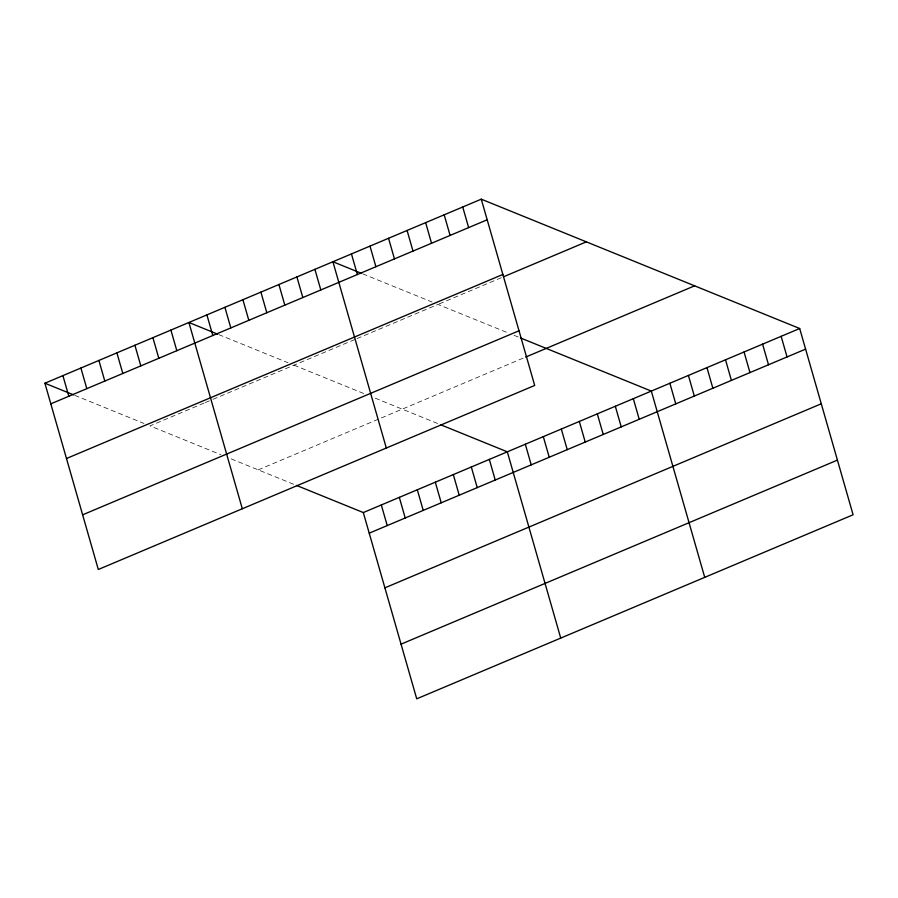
<?xml version="1.0" encoding="UTF-8"?>
<svg xmlns="http://www.w3.org/2000/svg" width="898" height="898" viewBox="0 0 898 898"><rect width="100%" height="100%" fill="white"/><g stroke="black" fill="none" stroke-linecap="round" stroke-linejoin="round"><path stroke-width="0.67" stroke-dasharray="4.49 3.37" d="M203.981 403.123L149.977 425.899L220.863 454.691M205.26 402.585L211.692 399.868M212.983 399.329L355.698 339.141M356.977 338.591L437.988 304.433L508.874 333.225M439.223 303.906L502.274 277.314M258.231 469.879L525.667 357.078M362.758 273.879L432.017 302.009M514.026 335.313L519.179 337.412M218.753 334.606L288.011 362.736M293.983 365.172L364.869 393.964M375.173 398.151L439.257 424.17M74.747 395.344L144.006 423.474M231.168 458.878L295.251 484.909"/><path stroke-width="1.35" d="M481.272 199.176L534.692 385.444L98.309 569.489L44.9 383.221L481.272 199.176L799.691 328.511L853.1 514.779L416.728 698.824L363.308 512.556L296.441 485.391M50.816 403.842L487.187 219.786M66.486 458.508L502.858 274.451M503.509 276.797L586.349 241.854M82.638 514.823L519.01 330.778M525.667 357.078L694.614 285.833M363.308 512.556L799.691 328.511M369.224 533.176L805.596 349.12M384.894 587.842L821.277 403.786M401.047 644.158L837.43 460.113M361.568 273.385L332.911 261.745L386.32 448.023M520.47 337.94L651.319 391.09L704.728 577.358M217.563 334.123L188.906 322.483L242.314 508.751M440.447 424.664L507.314 451.817L560.734 638.096M44.9 383.221L73.557 394.862M781.137 336.335L787.052 356.944M762.593 344.159L768.508 364.768M744.049 351.971L749.965 372.591M725.505 359.795L731.421 380.415M706.962 367.619L712.866 388.239M688.407 375.443L694.322 396.052M669.863 383.266L675.779 403.876M633.315 398.678L639.23 419.299M615.321 406.266L621.236 426.887M597.316 413.866L603.231 434.475M579.322 421.454L585.227 442.074M561.317 429.042L567.233 449.662M543.312 436.641L549.228 457.25M462.728 207L468.644 227.609M525.319 444.229L531.223 464.85M444.184 214.813L450.1 235.433M425.641 222.637L431.545 243.257M489.32 459.417L495.225 480.026M407.086 230.46L413.001 251.081M471.315 467.005L477.231 487.625M388.542 238.284L394.458 258.905M453.31 474.593L459.226 495.213M369.998 246.108L375.914 266.717M435.317 482.192L441.221 502.801M351.455 253.932L357.37 274.541M417.312 489.78L423.227 510.401M399.318 497.369L405.223 517.989M314.906 269.344L320.822 289.953M381.313 504.968L387.229 525.577M296.901 276.932L302.817 297.552M278.908 284.52L284.823 305.14M260.903 292.119L266.818 312.729M242.909 299.708L248.813 320.328M224.904 307.307L230.82 327.916M206.899 314.895L212.815 335.504M170.901 330.082L176.816 350.691M152.907 337.67L158.811 358.28M134.902 345.259L140.818 365.879M116.897 352.858L122.813 373.467M98.903 360.446L104.808 381.066M80.899 368.034L86.814 388.654M62.905 375.633L68.809 396.243"/></g></svg>
